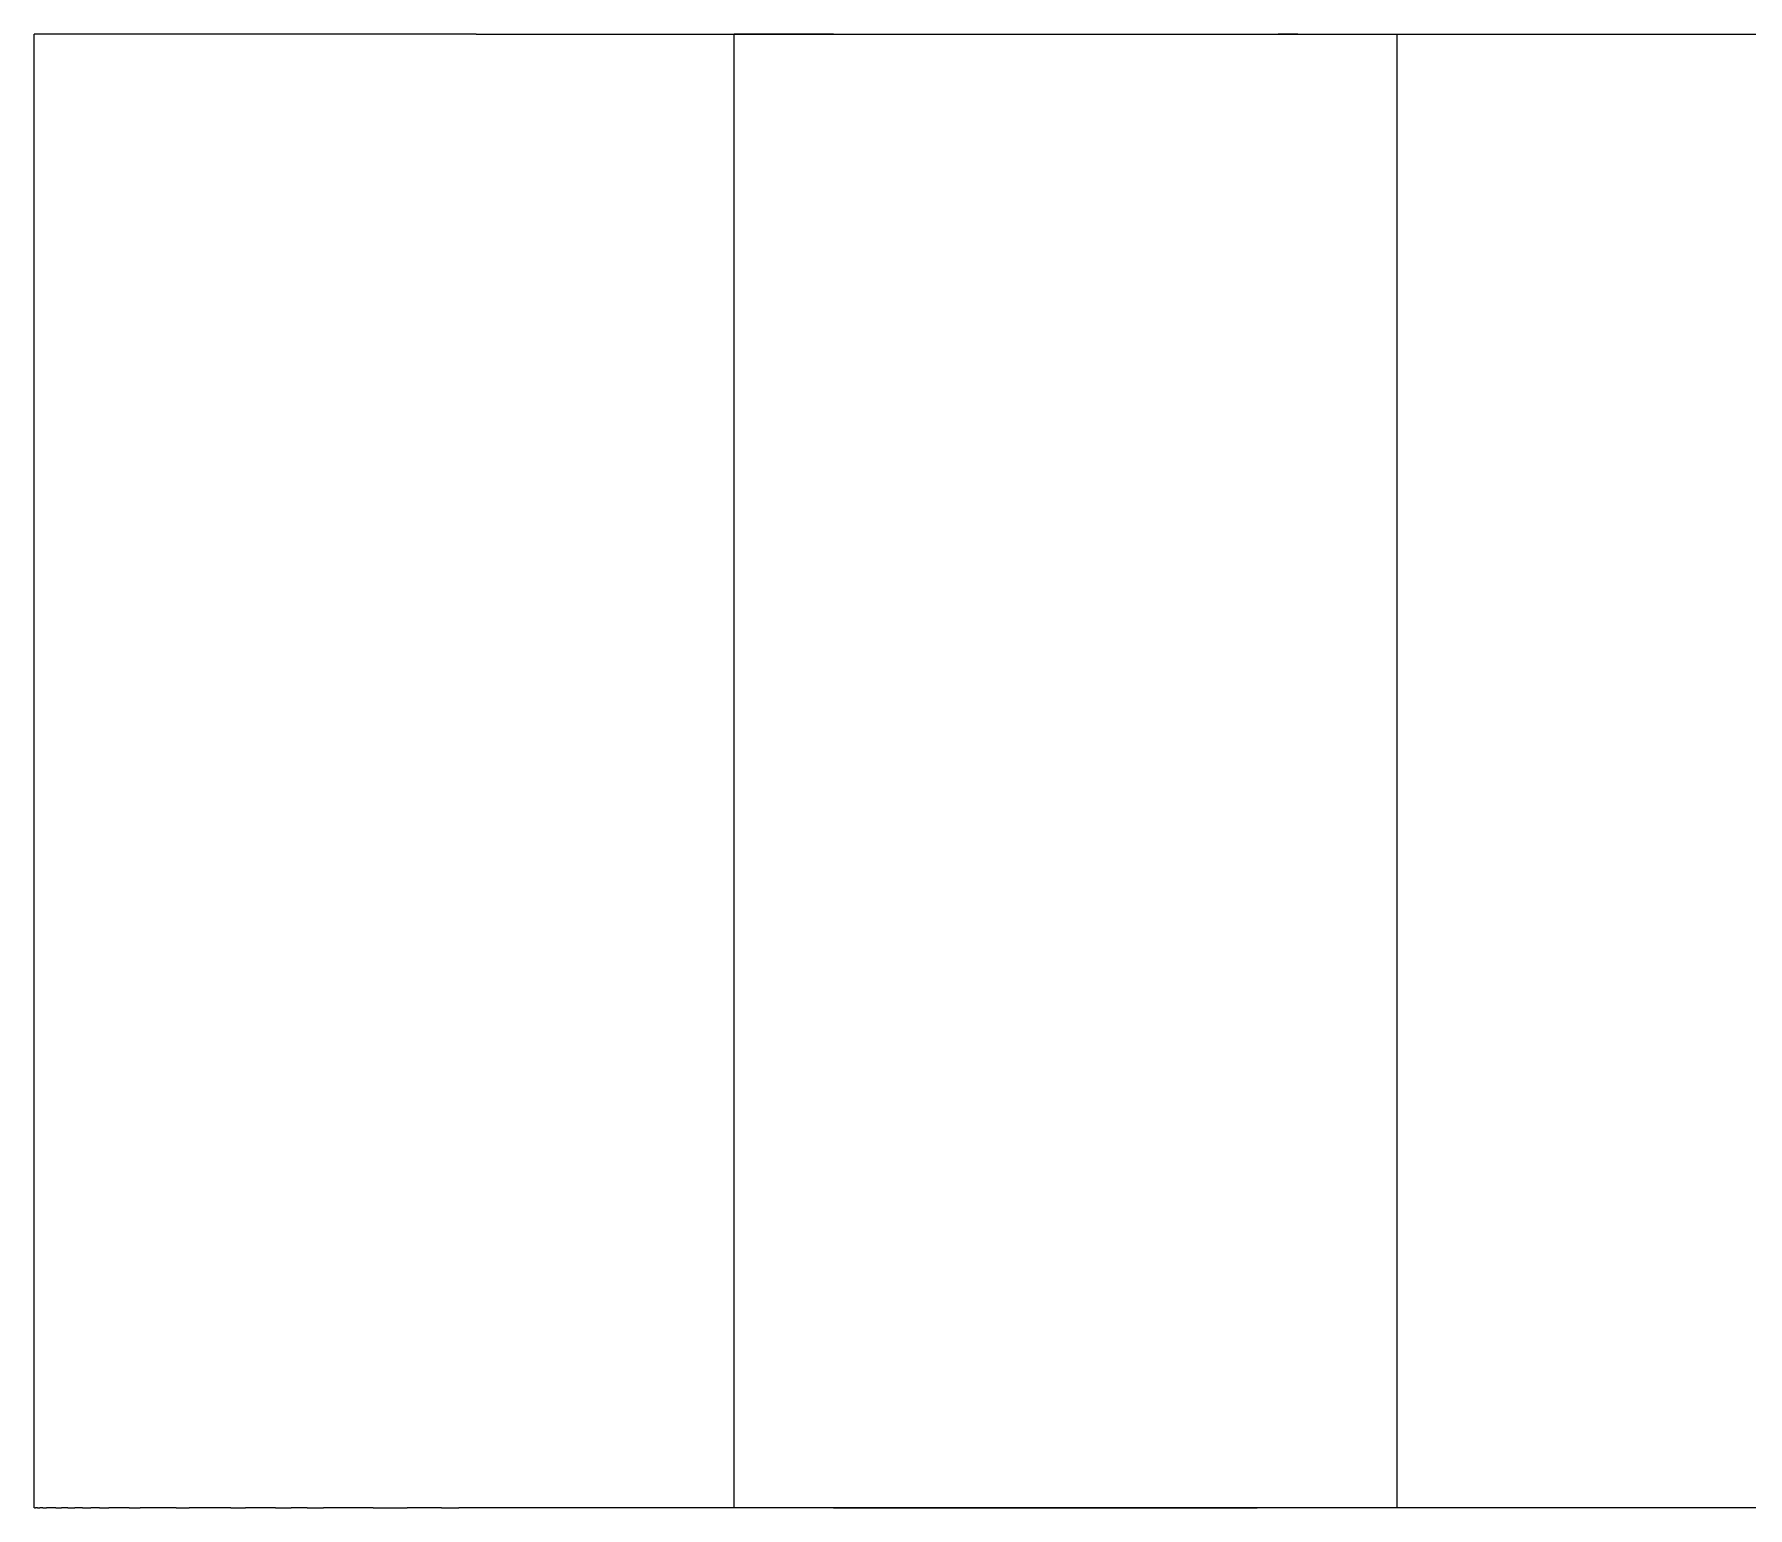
# Model space of a CAD drawing. Header units: millimetres. Extents: x -50 to 192, y -197 to 32.
# Drawn here: x -42 to -30.37, y -160 to -150 of the extents above; entities that cross this region are included whole.
import ezdxf

# ---------------------------------------------------------------- set-up
doc = ezdxf.new("R2010")
doc.units = ezdxf.units.MM
doc.layers.add('FRONT_XZ', color=7, linetype='Continuous')

msp = doc.modelspace()

# ---------------------------------------------------------------- linework, layer by layer
at = {"layer": 'FRONT_XZ'}
for p, q in [((-42, -160), (-42, -150)), ((-41.998, -150), (-42, -150)), ((-41.991, -150), (-41.998, -150)), ((-41.979, -150), (-41.991, -150)), ((-41.963, -150), (-41.979, -150)), ((-41.942, -150), (-41.963, -150)), ((-41.917, -150), (-41.942, -150)), ((-41.887, -150), (-41.917, -150)), ((-41.853, -150), (-41.887, -150)), ((-41.815, -150), (-41.853, -150)), ((-41.772, -150), (-41.815, -150)), ((-41.724, -150), (-41.772, -150)), ((-41.673, -150), (-41.724, -150)), ((-41.617, -150), (-41.673, -150)), ((-41.558, -150), (-41.617, -150)), ((-41.494, -150), (-41.558, -150)), ((-41.427, -150), (-41.494, -150)), ((-41.356, -150), (-41.427, -150)), ((-41.281, -150), (-41.356, -150)), ((-41.203, -150), (-41.281, -150)), ((-41.121, -150), (-41.203, -150)), ((-41.036, -150), (-41.121, -150)), ((-40.948, -150), (-41.036, -150)), ((-40.857, -150), (-40.948, -150)), ((-40.763, -150), (-40.857, -150)), ((-40.667, -150), (-40.763, -150)), ((-40.567, -150), (-40.667, -150)), ((-40.466, -150), (-40.567, -150)), ((-40.362, -150), (-40.466, -150)), ((-40.256, -150), (-40.362, -150)), ((-40.148, -150), (-40.256, -150)), ((-40.038, -150), (-40.148, -150)), ((-39.927, -150), (-40.038, -150)), ((-39.814, -150), (-39.927, -150)), ((-39.7, -150), (-39.814, -150)), ((-39.585, -150), (-39.7, -150)), ((-39.469, -150), (-39.585, -150)), ((-39.353, -150), (-39.469, -150)), ((-39.235, -150), (-39.353, -150)), ((-39.118, -150), (-39.235, -150)), ((-39, -150), (-39.118, -150)), ((-39, -150), (39, -150)), ((-37.25, -160), (-37.25, -150)), ((-37.248, -150), (-37.25, -150)), ((-37.243, -150), (-37.248, -150)), ((-37.234, -150), (-37.243, -150)), ((-37.222, -150), (-37.234, -150)), ((-37.206, -150), (-37.222, -150)), ((-37.186, -150), (-37.206, -150)), ((-37.163, -150), (-37.186, -150)), ((-37.137, -150), (-37.163, -150)), ((-37.107, -150), (-37.137, -150)), ((-37.074, -150), (-37.107, -150)), ((-37.038, -150), (-37.074, -150)), ((-36.999, -150), (-37.038, -150)), ((-36.956, -150), (-36.999, -150)), ((-36.91, -150), (-36.956, -150)), ((-36.861, -150), (-36.91, -150)), ((-36.81, -150), (-36.861, -150)), ((-36.755, -150), (-36.81, -150)), ((-36.698, -150), (-36.755, -150)), ((-36.638, -150), (-36.698, -150)), ((-36.575, -150), (-36.638, -150)), ((-36.575, -150), (-36.51, -150)), ((-36.51, -150), (-36.442, -150)), ((-36.442, -150), (-36.373, -150)), ((-36.373, -150), (-36.301, -150)), ((-36.301, -150), (-36.227, -150)), ((-36.227, -150), (-36.151, -150)), ((-36.151, -150), (-36.073, -150)), ((-36.073, -150), (-35.993, -150)), ((-35.993, -150), (-35.912, -150)), ((-35.912, -150), (-35.83, -150)), ((-35.83, -150), (-35.746, -150)), ((-35.746, -150), (-35.661, -150)), ((-35.661, -150), (-35.575, -150)), ((-35.575, -150), (-35.488, -150)), ((-35.488, -150), (-35.4, -150)), ((-35.4, -150), (-35.312, -150)), ((-35.312, -150), (-35.223, -150)), ((-35.223, -150), (-35.134, -150)), ((-35.134, -150), (-35.045, -150)), ((-35.045, -150), (-34.955, -150)), ((-34.955, -150), (-34.866, -150)), ((-34.866, -150), (-34.777, -150)), ((-34.777, -150), (-34.688, -150)), ((-34.688, -150), (-34.6, -150)), ((-34.6, -150), (-34.512, -150)), ((-34.512, -150), (-34.425, -150)), ((-34.425, -150), (-34.339, -150)), ((-34.339, -150), (-34.254, -150)), ((-34.254, -150), (-34.17, -150)), ((-34.17, -150), (-34.088, -150)), ((-34.088, -150), (-34.007, -150)), ((-34.007, -150), (-33.927, -150)), ((-33.927, -150), (-33.849, -150)), ((-33.849, -150), (-33.773, -150)), ((-33.773, -150), (-33.699, -150)), ((-33.699, -150), (-33.627, -150)), ((-33.627, -150), (-33.558, -150)), ((-33.49, -150), (-33.558, -150)), ((-33.425, -150), (-33.49, -150)), ((-33.425, -150), (-33.362, -150)), ((-33.362, -150), (-33.302, -150)), ((-33.302, -150), (-33.245, -150)), ((-33.245, -150), (-33.19, -150)), ((-33.19, -150), (-33.139, -150)), ((-33.139, -150), (-33.09, -150)), ((-33.09, -150), (-33.044, -150)), ((-33.044, -150), (-33.001, -150)), ((-33.001, -150), (-32.962, -150)), ((-32.962, -150), (-32.926, -150)), ((-32.926, -150), (-32.893, -150)), ((-32.893, -150), (-32.863, -150)), ((-32.863, -150), (-32.837, -150)), ((-32.837, -150), (-32.814, -150)), ((-32.814, -150), (-32.794, -150)), ((-32.794, -150), (-32.778, -150)), ((-32.778, -150), (-32.766, -150)), ((-32.766, -150), (-32.757, -150)), ((-32.757, -150), (-32.752, -150)), ((-32.752, -150), (-32.75, -150)), ((-32.75, -160), (-32.75, -150)), ((-41.998, -160), (-42, -160)), ((-41.998, -160), (-41.991, -160)), ((-41.979, -160), (-41.991, -160)), ((-41.979, -160), (-41.963, -160)), ((-41.942, -160), (-41.963, -160)), ((-41.942, -160), (-41.917, -160)), ((-41.887, -160), (-41.917, -160)), ((-41.853, -160), (-41.887, -160)), ((-41.853, -160), (-41.815, -160)), ((-41.772, -160), (-41.815, -160)), ((-41.772, -160), (-41.724, -160)), ((-41.673, -160), (-41.724, -160)), ((-41.673, -160), (-41.617, -160)), ((-41.558, -160), (-41.617, -160)), ((-41.558, -160), (-41.494, -160)), ((-41.427, -160), (-41.494, -160)), ((-41.356, -160), (-41.427, -160)), ((-41.356, -160), (-41.281, -160)), ((-41.203, -160), (-41.281, -160)), ((-41.121, -160), (-41.203, -160)), ((-41.036, -160), (-41.121, -160)), ((-41.036, -160), (-40.948, -160)), ((-40.857, -160), (-40.948, -160)), ((-40.763, -160), (-40.857, -160)), ((-40.667, -160), (-40.763, -160)), ((-40.667, -160), (-40.567, -160)), ((-40.466, -160), (-40.567, -160)), ((-40.362, -160), (-40.466, -160)), ((-40.362, -160), (-40.256, -160)), ((-40.148, -160), (-40.256, -160)), ((-40.148, -160), (-40.038, -160)), ((-39.927, -160), (-40.038, -160)), ((-39.814, -160), (-39.927, -160)), ((-39.7, -160), (-39.814, -160)), ((-39.7, -160), (-39.585, -160)), ((-39.585, -160), (-39.469, -160)), ((-39.353, -160), (-39.469, -160)), ((-39.235, -160), (-39.353, -160)), ((-39.235, -160), (-39.118, -160)), ((-39, -160), (-39.118, -160)), ((39, -160), (-39, -160)), ((-37.248, -160), (-37.25, -160)), ((-37.243, -160), (-37.248, -160)), ((-37.234, -160), (-37.243, -160)), ((-37.222, -160), (-37.234, -160)), ((-37.206, -160), (-37.222, -160)), ((-37.186, -160), (-37.206, -160)), ((-37.163, -160), (-37.186, -160)), ((-37.137, -160), (-37.163, -160)), ((-37.107, -160), (-37.137, -160)), ((-37.074, -160), (-37.107, -160)), ((-37.038, -160), (-37.074, -160)), ((-36.999, -160), (-37.038, -160)), ((-36.956, -160), (-36.999, -160)), ((-36.91, -160), (-36.956, -160)), ((-36.861, -160), (-36.91, -160)), ((-36.81, -160), (-36.861, -160)), ((-36.755, -160), (-36.81, -160)), ((-36.698, -160), (-36.755, -160)), ((-36.638, -160), (-36.698, -160)), ((-36.575, -160), (-36.638, -160)), ((-36.575, -160), (-36.51, -160)), ((-36.51, -160), (-36.442, -160)), ((-36.442, -160), (-36.373, -160)), ((-36.373, -160), (-36.301, -160)), ((-36.301, -160), (-36.227, -160)), ((-36.227, -160), (-36.151, -160)), ((-36.151, -160), (-36.073, -160)), ((-36.073, -160), (-35.993, -160)), ((-35.993, -160), (-35.912, -160)), ((-35.912, -160), (-35.83, -160)), ((-35.83, -160), (-35.746, -160)), ((-35.746, -160), (-35.661, -160)), ((-35.661, -160), (-35.575, -160)), ((-35.575, -160), (-35.488, -160)), ((-35.488, -160), (-35.4, -160)), ((-35.4, -160), (-35.312, -160)), ((-35.312, -160), (-35.223, -160)), ((-35.223, -160), (-35.134, -160)), ((-35.134, -160), (-35.045, -160)), ((-35.045, -160), (-34.955, -160)), ((-34.955, -160), (-34.866, -160)), ((-34.866, -160), (-34.777, -160)), ((-34.777, -160), (-34.688, -160)), ((-34.688, -160), (-34.6, -160)), ((-34.6, -160), (-34.512, -160)), ((-34.512, -160), (-34.425, -160)), ((-34.425, -160), (-34.339, -160)), ((-34.339, -160), (-34.254, -160)), ((-34.254, -160), (-34.17, -160)), ((-34.17, -160), (-34.088, -160)), ((-34.088, -160), (-34.007, -160)), ((-34.007, -160), (-33.927, -160)), ((-33.927, -160), (-33.849, -160)), ((-33.849, -160), (-33.773, -160)), ((-33.773, -160), (-33.699, -160)), ((-33.627, -160), (-33.699, -160)), ((-33.558, -160), (-33.627, -160)), ((-33.49, -160), (-33.558, -160)), ((-33.425, -160), (-33.49, -160)), ((-33.362, -160), (-33.425, -160)), ((-33.302, -160), (-33.362, -160)), ((-33.245, -160), (-33.302, -160)), ((-33.19, -160), (-33.245, -160)), ((-33.139, -160), (-33.19, -160)), ((-33.09, -160), (-33.139, -160)), ((-33.044, -160), (-33.09, -160)), ((-33.001, -160), (-33.044, -160)), ((-32.962, -160), (-33.001, -160)), ((-32.926, -160), (-32.962, -160)), ((-32.893, -160), (-32.926, -160)), ((-32.863, -160), (-32.893, -160)), ((-32.837, -160), (-32.863, -160)), ((-32.814, -160), (-32.837, -160)), ((-32.794, -160), (-32.814, -160)), ((-32.778, -160), (-32.794, -160)), ((-32.766, -160), (-32.778, -160)), ((-32.757, -160), (-32.766, -160)), ((-32.752, -160), (-32.757, -160)), ((-32.75, -160), (-32.752, -160))]:
    msp.add_line(p, q, dxfattribs=at)

doc.saveas('drawing.dxf')
